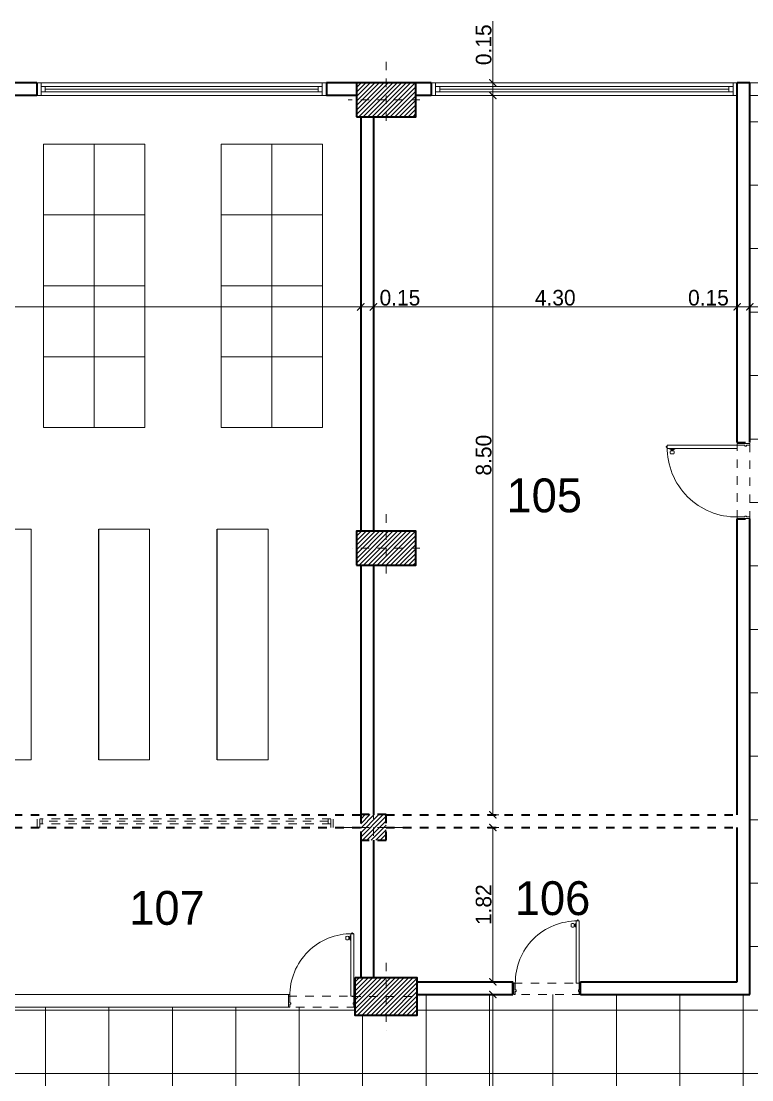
# Model space of a CAD drawing. Header units: millimetres. Extents: x 189.5 to 285.5, y -15 to 51.
# Drawn here: x 234.43 to 243.07, y 28.8 to 41.31 of the extents above; entities that cross this region are included whole.
import ezdxf
from ezdxf.enums import TextEntityAlignment as Align

# ---------------------------------------------------------------- set-up
doc = ezdxf.new("R2010")
doc.units = ezdxf.units.MM
doc.header["$LTSCALE"] = 0.005
doc.header["$MEASUREMENT"] = 0
for name, pattern in [('ACAD_ISO02W100', [15, 12, -3]), ('ACAD_ISO10W100', [18, 12, -3, 0, -3]), ('HIDDEN', [0.375, 0.25, -0.125])]:
    doc.linetypes.add(name, pattern=pattern)
for name, color, linetype, lineweight in [('Aux', 1, 'Continuous', 9), ('columna', 6, 'Continuous', 40), ('cotas', 1, 'Continuous', 15), ('ejes', 1, 'ACAD_ISO10W100', 9), ('Hatch', 11, 'Continuous', 9), ('muebles', 2, 'Continuous', 20), ('muro', 5, 'Continuous', 40), ('proy', 1, 'ACAD_ISO02W100', 9), ('pu-ven', 2, 'Continuous', 20)]:
    doc.layers.add(name, color=color, linetype=linetype, lineweight=lineweight)
doc.layers.add('text', color=1, linetype='Continuous')
doc.styles.get("Standard").update_dxf_attribs({"font": 'ERASMD.TTF', "height": 0.185})
doc.dimstyles.get("Standard").update_dxf_attribs({"dimtxt": 0.15, "dimasz": 0.085, "dimexe": 0.07, "dimexo": 0.4, "dimgap": 0.015, "dimtad": 1, "dimzin": 1, "dimdsep": 46, "dimtxsty": 'Standard', "dimblk": 'ARCHTICK', "dimcen": 0, "dimclrd": 256, "dimclre": 256, "dimclrt": 2, "dimadec": 0, "dimazin": 0, "dimtfac": 1, "dimtix": 1, "dimtmove": 0, "dimatfit": 0, "dimfxl": 1, "dimlwd": -1, "dimlwe": -1, "dimarcsym": 0})
pattern_1 = [(45, (-337.533465, 81.375706), (-0.0265165043, 0.0265165043), [])]

# ---------------------------------------------------------------- blocks, each defined once
blk = doc.blocks.new('_ArchTick')
at = {"color": 0, "linetype": 'ByBlock', "const_width": 0.15}
blk.add_lwpolyline([(-0.5, -0.5), (0.5, 0.5)], dxfattribs=at)
blk = doc.blocks.new('*D124')
at = {"layer": 'cotas', "transparency": 16777216}
for p, q in [((212.972, 38.271), (212.972, 38.008)), ((212.972, 37.938), (238.444, 37.938)), ((238.444, 37.762), (238.444, 38.008))]:
    blk.add_line(p, q, dxfattribs=at)
at = {"layer": 'Defpoints', "color": 0, "transparency": 16777216}
for p in [(238.444, 37.938), (212.972, 37.871), (238.444, 37.362)]:
    blk.add_point(p, dxfattribs=at)
at = {"layer": 'cotas', "transparency": 16777216, "xscale": 0.085, "yscale": 0.085, "zscale": 0.085, "rotation": 180}
blk.add_blockref('_ArchTick', (212.972, 37.938), dxfattribs=at)
at = {"layer": 'cotas', "transparency": 16777216, "xscale": 0.085, "yscale": 0.085, "zscale": 0.085}
blk.add_blockref('_ArchTick', (238.444, 37.938), dxfattribs=at)
at = {"layer": 'cotas', "color": 2, "transparency": 16777216, "insert": (225.708, 38.045), "char_height": 0.185, "attachment_point": 5}
blk.add_mtext('25.47', dxfattribs=at)
blk = doc.blocks.new('*D125')
at = {"layer": 'cotas', "transparency": 16777216}
for p, q in [((238.444, 37.938), (238.359, 37.938)), ((238.444, 37.762), (238.444, 38.008)), ((238.444, 37.938), (238.594, 37.938)), ((238.594, 37.762), (238.594, 38.008)), ((238.594, 37.938), (238.679, 37.938))]:
    blk.add_line(p, q, dxfattribs=at)
at = {"layer": 'Defpoints', "color": 0, "transparency": 16777216}
for p in [(238.594, 37.938), (238.444, 37.362), (238.594, 37.362)]:
    blk.add_point(p, dxfattribs=at)
at = {"layer": 'cotas', "transparency": 16777216, "xscale": 0.085, "yscale": 0.085, "zscale": 0.085}
blk.add_blockref('_ArchTick', (238.444, 37.938), dxfattribs=at)
at = {"layer": 'cotas', "transparency": 16777216, "xscale": 0.085, "yscale": 0.085, "zscale": 0.085, "rotation": 180}
blk.add_blockref('_ArchTick', (238.594, 37.938), dxfattribs=at)
at = {"layer": 'cotas', "color": 2, "transparency": 16777216, "insert": (238.908, 38.045), "char_height": 0.185, "attachment_point": 5}
blk.add_mtext('0.15', dxfattribs=at)
blk = doc.blocks.new('*D126')
at = {"layer": 'cotas', "transparency": 16777216}
for p, q in [((238.594, 37.762), (238.594, 38.008)), ((238.594, 37.938), (242.894, 37.938)), ((242.894, 37.762), (242.894, 38.008))]:
    blk.add_line(p, q, dxfattribs=at)
at = {"layer": 'Defpoints', "color": 0, "transparency": 16777216}
for p in [(242.894, 37.938), (238.594, 37.362), (242.894, 37.362)]:
    blk.add_point(p, dxfattribs=at)
at = {"layer": 'cotas', "transparency": 16777216, "xscale": 0.085, "yscale": 0.085, "zscale": 0.085, "rotation": 180}
blk.add_blockref('_ArchTick', (238.594, 37.938), dxfattribs=at)
at = {"layer": 'cotas', "transparency": 16777216, "xscale": 0.085, "yscale": 0.085, "zscale": 0.085}
blk.add_blockref('_ArchTick', (242.894, 37.938), dxfattribs=at)
at = {"layer": 'cotas', "color": 2, "transparency": 16777216, "insert": (240.744, 38.045), "char_height": 0.185, "attachment_point": 5}
blk.add_mtext('4.30', dxfattribs=at)
blk = doc.blocks.new('*D127')
at = {"layer": 'cotas', "transparency": 16777216}
for p, q in [((242.894, 37.938), (242.809, 37.938)), ((242.894, 37.762), (242.894, 38.008)), ((242.894, 37.938), (243.044, 37.938)), ((243.044, 37.762), (243.044, 38.008)), ((243.044, 37.938), (243.129, 37.938))]:
    blk.add_line(p, q, dxfattribs=at)
at = {"layer": 'Defpoints', "color": 0, "transparency": 16777216}
for p in [(243.044, 37.938), (242.894, 37.362), (243.044, 37.362)]:
    blk.add_point(p, dxfattribs=at)
at = {"layer": 'cotas', "transparency": 16777216, "xscale": 0.085, "yscale": 0.085, "zscale": 0.085}
blk.add_blockref('_ArchTick', (242.894, 37.938), dxfattribs=at)
at = {"layer": 'cotas', "transparency": 16777216, "xscale": 0.085, "yscale": 0.085, "zscale": 0.085, "rotation": 180}
blk.add_blockref('_ArchTick', (243.044, 37.938), dxfattribs=at)
at = {"layer": 'cotas', "color": 2, "transparency": 16777216, "insert": (242.555, 38.045), "char_height": 0.185, "attachment_point": 5}
blk.add_mtext('0.15', dxfattribs=at)
blk = doc.blocks.new('*D128')
at = {"layer": 'cotas', "transparency": 16777216}
for p, q in [((243.044, 37.762), (243.044, 38.008)), ((243.044, 37.938), (244.419, 37.938)), ((244.419, 37.762), (244.419, 38.008))]:
    blk.add_line(p, q, dxfattribs=at)
at = {"layer": 'Defpoints', "color": 0, "transparency": 16777216}
for p in [(244.419, 37.938), (243.044, 37.362), (244.419, 37.362)]:
    blk.add_point(p, dxfattribs=at)
at = {"layer": 'cotas', "transparency": 16777216, "xscale": 0.085, "yscale": 0.085, "zscale": 0.085, "rotation": 180}
blk.add_blockref('_ArchTick', (243.044, 37.938), dxfattribs=at)
at = {"layer": 'cotas', "transparency": 16777216, "xscale": 0.085, "yscale": 0.085, "zscale": 0.085}
blk.add_blockref('_ArchTick', (244.419, 37.938), dxfattribs=at)
at = {"layer": 'cotas', "color": 2, "transparency": 16777216, "insert": (243.731, 38.045), "char_height": 0.185, "attachment_point": 5}
blk.add_mtext('1.38', dxfattribs=at)
blk = doc.blocks.new('*D191')
at = {"layer": 'cotas', "transparency": 16777216}
for p, q in [((240.006, 40.586), (240.006, 41.315)), ((240.006, 40.436), (240.006, 40.586)), ((240.021, 40.586), (240.076, 40.586)), ((240.006, 40.436), (240.006, 40.351)), ((240.021, 40.436), (240.076, 40.436))]:
    blk.add_line(p, q, dxfattribs=at)
at = {"layer": 'Defpoints', "color": 0, "transparency": 16777216}
for p in [(239.621, 40.586), (239.621, 40.436), (240.006, 40.436)]:
    blk.add_point(p, dxfattribs=at)
at = {"layer": 'cotas', "transparency": 16777216, "xscale": 0.085, "yscale": 0.085, "zscale": 0.085}
for p, rotation in [((240.006, 40.586), 270), ((240.006, 40.436), 90)]:
    blk.add_blockref('_ArchTick', p, dxfattribs=dict(at, rotation=rotation))
at = {"layer": 'cotas', "color": 2, "transparency": 16777216, "insert": (239.898, 41.036), "char_height": 0.185, "attachment_point": 5, "rotation": 90}
blk.add_mtext('0.15', dxfattribs=at)
blk = doc.blocks.new('*D192')
at = {"layer": 'cotas', "transparency": 16777216}
for p, q in [((240.006, 40.436), (240.006, 31.934)), ((240.021, 40.436), (240.076, 40.436)), ((239.939, 31.934), (240.076, 31.934))]:
    blk.add_line(p, q, dxfattribs=at)
at = {"layer": 'Defpoints', "color": 0, "transparency": 16777216}
for p in [(239.621, 40.436), (239.539, 31.934), (240.006, 31.934)]:
    blk.add_point(p, dxfattribs=at)
at = {"layer": 'cotas', "transparency": 16777216, "xscale": 0.085, "yscale": 0.085, "zscale": 0.085}
for p, rotation in [((240.006, 40.436), 90), ((240.006, 31.934), 270)]:
    blk.add_blockref('_ArchTick', p, dxfattribs=dict(at, rotation=rotation))
at = {"layer": 'cotas', "color": 2, "transparency": 16777216, "insert": (239.898, 36.185), "char_height": 0.185, "attachment_point": 5, "rotation": 90}
blk.add_mtext('8.50', dxfattribs=at)
blk = doc.blocks.new('*D193')
at = {"layer": 'cotas', "transparency": 16777216}
for p, q in [((239.939, 31.784), (240.076, 31.784)), ((240.006, 31.784), (240.006, 29.961)), ((240.067, 29.961), (240.076, 29.961))]:
    blk.add_line(p, q, dxfattribs=at)
at = {"layer": 'Defpoints', "color": 0, "transparency": 16777216}
for p in [(239.539, 31.784), (239.667, 29.961), (240.006, 29.961)]:
    blk.add_point(p, dxfattribs=at)
at = {"layer": 'cotas', "transparency": 16777216, "xscale": 0.085, "yscale": 0.085, "zscale": 0.085}
for p, rotation in [((240.006, 31.784), 90), ((240.006, 29.961), 270)]:
    blk.add_blockref('_ArchTick', p, dxfattribs=dict(at, rotation=rotation))
at = {"layer": 'cotas', "color": 2, "transparency": 16777216, "insert": (239.898, 30.872), "char_height": 0.185, "attachment_point": 5, "rotation": 90}
blk.add_mtext('1.82', dxfattribs=at)
blk = doc.blocks.new('*D194')
at = {"layer": 'cotas', "transparency": 16777216}
for p, q in [((240.006, 29.811), (240.006, 26.779)), ((240.067, 29.811), (240.076, 29.811)), ((240.067, 26.779), (240.076, 26.779))]:
    blk.add_line(p, q, dxfattribs=at)
at = {"layer": 'Defpoints', "color": 0, "transparency": 16777216}
for p in [(239.667, 29.811), (239.667, 26.779), (240.006, 26.779)]:
    blk.add_point(p, dxfattribs=at)
at = {"layer": 'cotas', "transparency": 16777216, "xscale": 0.085, "yscale": 0.085, "zscale": 0.085}
for p, rotation in [((240.006, 29.811), 90), ((240.006, 26.779), 270)]:
    blk.add_blockref('_ArchTick', p, dxfattribs=dict(at, rotation=rotation))
at = {"layer": 'cotas', "color": 2, "transparency": 16777216, "insert": (239.898, 28.295), "char_height": 0.185, "attachment_point": 5, "rotation": 90}
blk.add_mtext('3.03', dxfattribs=at)

msp = doc.modelspace()

# ---------------------------------------------------------------- hatches: boundary and pattern name
at = {"layer": 'Hatch'}
h = msp.add_hatch(dxfattribs=at)
h.set_pattern_fill('ANSI31', color=256, scale=0.3, style=0)
h.set_pattern_definition(pattern_1)
h.paths.add_polyline_path([(238.744, 40.586), (238.394, 40.586), (238.394, 40.386), (238.744, 40.386)])
h.paths.add_polyline_path([(239.094, 40.586), (238.744, 40.586), (238.744, 40.386), (239.094, 40.386)])
h.paths.add_polyline_path([(239.094, 40.386), (238.744, 40.386), (238.744, 40.186), (239.094, 40.186)])
h.paths.add_polyline_path([(238.744, 40.386), (238.394, 40.386), (238.394, 40.186), (238.744, 40.186)])
h = msp.add_hatch(dxfattribs=at)
h.set_pattern_fill('NET', color=256, scale=6, style=0)
h.set_pattern_definition([(0, (-337.5335, 81.3757), (0, 0.75), []), (90, (-337.5335, 81.3757), (-0.75, 5e-17), [])])
h.paths.add_polyline_path([(251.589, 29.636), (251.589, 29.811), (251.542, 29.811), (250.739, 29.811), (247.989, 29.811), (247.989, 29.561), (247.259, 29.561), (247.259, 29.811), (246.739, 29.811), (245.119, 29.811), (244.419, 29.811), (244.419, 34.202), (244.419, 34.202), (244.419, 35.081), (244.419, 35.081), (244.419, 35.231), (244.419, 35.244), (244.419, 35.263), (244.419, 36.131), (244.419, 36.131), (244.419, 40.436), (243.044, 40.436), (243.044, 36.334), (243.044, 36.322), (243.044, 36.302), (243.044, 35.434), (243.044, 35.434), (243.044, 29.811), (241.044, 29.811), (241.026, 29.811), (240.254, 29.811), (239.109, 29.811), (239.109, 29.561), (238.379, 29.561), (238.379, 29.66), (238.361, 29.66), (237.589, 29.66), (237.589, 29.661), (234.194, 29.661), (234.194, 29.586), (234.195, 29.46), (234.195, 29.46), (234.195, 27.05), (234.195, 26.786), (234.192, 25.919), (234.192, 23.761), (234.192, 23.286), (234.192, 23.186), (234.764, 23.186), (234.764, 23.186), (234.784, 23.186), (234.784, 24.393), (234.824, 24.393), (234.824, 24.388, -0.361107), (235.988, 23.186, -0.36511), (237.154, 24.39), (237.154, 24.393), (237.169, 24.393), (237.169, 24.394, -1.126482), (237.186, 24.393), (237.214, 24.393), (237.214, 24.831), (237.214, 24.861), (237.214, 24.961), (237.214, 25.531), (237.214, 26.786), (238.394, 26.786), (238.394, 26.886), (239.094, 26.886), (239.094, 26.779), (239.694, 26.779), (239.694, 26.786), (240.994, 26.786), (240.994, 26.586), (242.094, 26.586), (242.094, 27.09, -0.414214), (242.069, 27.115, -1), (242.119, 27.115, -0.414214), (242.094, 27.09), (242.094, 26.586), (243.294, 26.586), (243.319, 26.586), (243.319, 26.536), (243.969, 26.536), (243.969, 26.586), (243.994, 26.586), (245.494, 26.586), (245.494, 26.786), (247.539, 26.786), (247.539, 26.886), (248.239, 26.886), (248.239, 26.486), (248.189, 26.486), (248.189, 23.186), (248.709, 23.186), (248.709, 24.291), (248.695, 24.319, -0.533094), (248.625, 24.331, -0.533094), (248.695, 24.343), (248.709, 24.371), (248.709, 24.393), (248.749, 24.393), (248.749, 24.388, -0.361107), (249.913, 23.186, -0.36511), (251.079, 24.39), (251.079, 24.393), (251.094, 24.393), (251.094, 24.394, -1.126482), (251.111, 24.393), (251.119, 24.393), (251.119, 24.371), (251.133, 24.343, -0.533094), (251.203, 24.331, -0.533094), (251.133, 24.319), (251.119, 24.291), (251.119, 23.286), (251.639, 23.286), (251.639, 26.436), (251.589, 26.436), (251.589, 26.836), (251.589, 26.856), (251.589, 27.736)])
h.paths.add_polyline_path([(237.176, 24.386, -0.994515), (237.179, 24.403, -1.001182), (237.176, 24.386, -0.002159)], flags=17)
h.paths.add_polyline_path([(248.703, 24.331, -0.645497), (248.625, 24.331, -0.645497)], flags=17)
h.paths.add_polyline_path([(251.101, 24.386, -0.00258), (251.101, 24.386, -0.008851), (251.101, 24.386, -363.638745), (251.101, 24.386, -115.199199)], flags=17)
h.paths.add_polyline_path([(251.203, 24.331, -0.645497), (251.125, 24.331, -0.645497)], flags=16)
h.paths.add_polyline_path([(251.119, 24.39), (251.084, 24.39, 0.366205), (249.913, 23.186), (251.119, 23.186)], flags=16)
h.paths.add_polyline_path([(251.065, 24.343), (251.074, 24.361), (251.074, 24.301), (251.065, 24.319, -0.533094), (250.995, 24.331, -0.533094)], flags=0)
h.paths.add_polyline_path([(251.064, 24.321), (251.054, 24.321), (251.054, 24.301), (251.064, 24.301)], flags=0)
h.paths.add_polyline_path([(248.814, 24.379), (248.814, 24.311, -0.337682), (248.763, 24.319), (248.749, 24.291), (248.749, 23.186), (249.913, 23.186, 0.34701)], flags=16)
h.paths.add_polyline_path([(251.109, 23.096), (251.119, 23.096), (251.119, 23.186), (248.709, 23.186), (248.709, 23.096), (248.719, 23.096), (248.719, 23.076), (248.709, 23.076), (248.709, 22.986), (251.119, 22.986), (251.119, 23.076), (251.109, 23.076)])
h.paths.add_polyline_path([(237.194, 24.39), (237.159, 24.39, 0.366205), (235.988, 23.186), (237.154, 23.186), (237.194, 23.186)], flags=17)
h.paths.add_polyline_path([(237.14, 24.343), (237.149, 24.361), (237.149, 24.301), (237.14, 24.319, -0.533094), (237.07, 24.331, -0.533094)], flags=16)
h.paths.add_polyline_path([(237.139, 24.321), (237.129, 24.321), (237.129, 24.301), (237.139, 24.301)], flags=16)
h.paths.add_polyline_path([(234.889, 24.379), (234.889, 24.311, -0.337682), (234.838, 24.319), (234.824, 24.291), (234.824, 23.186), (235.988, 23.186, 0.34701)], flags=16)
h.paths.add_polyline_path([(237.184, 23.096), (237.194, 23.096), (237.194, 23.186), (234.784, 23.186), (234.784, 23.096), (234.794, 23.096), (234.794, 23.076), (234.794, 23.076), (234.784, 23.076), (234.784, 22.986), (237.194, 22.986), (237.194, 23.076), (237.184, 23.076)])
h.paths.add_polyline_path([(243.41, 38.19), (244.053, 38.19), (244.053, 37.907), (243.41, 37.907)], flags=24)
h.paths.add_polyline_path([(248.983, 29.141), (248.983, 29.727), (249.266, 29.727), (249.266, 29.141)], flags=24)
h.paths.add_polyline_path([(248.983, 28.03), (248.983, 28.662), (249.266, 28.662), (249.266, 28.03)], flags=24)
h.paths.add_polyline_path([(248.983, 24.732), (248.983, 25.335), (249.266, 25.335), (249.266, 24.732)], flags=24)
h.paths.add_polyline_path([(244.842, 29.211), (244.842, 29.798), (245.126, 29.798), (245.126, 29.211)], flags=24)
h.paths.add_polyline_path([(244.842, 27.898), (244.842, 28.499), (245.126, 28.499), (245.126, 27.898)], flags=24)
h.paths.add_polyline_path([(239.754, 27.979), (239.754, 28.612), (240.037, 28.612), (240.037, 27.979)], flags=24)
h = msp.add_hatch(dxfattribs=at)
h.set_pattern_fill('ANSI31', color=256, scale=0.3, style=0)
h.set_pattern_definition(pattern_1)
h.paths.add_polyline_path([(238.744, 35.286), (238.394, 35.286), (238.394, 35.086), (238.744, 35.086)])
h.paths.add_polyline_path([(239.094, 35.286), (238.744, 35.286), (238.744, 35.086), (239.094, 35.086)])
h.paths.add_polyline_path([(239.094, 35.086), (238.744, 35.086), (238.744, 34.886), (239.094, 34.886)])
h.paths.add_polyline_path([(238.744, 35.086), (238.394, 35.086), (238.394, 34.886), (238.744, 34.886)])
h = msp.add_hatch(dxfattribs=at)
h.set_pattern_fill('ANSI31', color=256, scale=0.3, style=0)
h.set_pattern_definition(pattern_1)
h.paths.add_polyline_path([(238.744, 31.936), (238.444, 31.936), (238.444, 31.636), (238.744, 31.636)])
h = msp.add_hatch(dxfattribs=at)
h.set_pattern_fill('ANSI31', color=256, scale=0.3, style=0)
h.set_pattern_definition(pattern_1)
h.paths.add_polyline_path([(238.744, 30.011), (238.379, 30.011), (238.379, 29.786), (238.744, 29.786)])
h.paths.add_polyline_path([(239.109, 30.011), (238.744, 30.011), (238.744, 29.786), (239.109, 29.786)])
h.paths.add_polyline_path([(239.109, 29.786), (238.744, 29.786), (238.744, 29.561), (239.109, 29.561)])
h.paths.add_polyline_path([(238.744, 29.786), (238.379, 29.786), (238.379, 29.561), (238.744, 29.561)])

# ---------------------------------------------------------------- linework, layer by layer
at = {"layer": 'Aux'}
for p, q in [((237.99, 40.541), (234.665, 40.541)), ((237.99, 40.481), (234.665, 40.481)), ((242.846, 40.541), (239.328, 40.541)), ((242.846, 40.481), (239.328, 40.481)), ((242.066, 36.287), (242.056, 36.287)), ((242.066, 36.278), (242.064, 36.278)), ((241.004, 30.682), (241.004, 30.684)), ((241.013, 30.682), (241.013, 30.691)), ((238.339, 30.531), (238.339, 30.533)), ((238.348, 30.531), (238.348, 30.54))]:
    msp.add_line(p, q, dxfattribs=at)
for points in [[(242.068, 36.297), (242.066, 36.297), (242.066, 36.268), (242.068, 36.268)], [(242.097, 36.263), (242.097, 36.258), (242.156, 36.258), (242.156, 36.263)], [(242.097, 36.258), (242.117, 36.248), (242.136, 36.248), (242.156, 36.258)], [(242.117, 36.248), (242.117, 36.238), (242.136, 36.238), (242.136, 36.248)], [(241.022, 30.68), (241.022, 30.682), (240.996, 30.682), (240.996, 30.68)], [(240.978, 30.637), (240.969, 30.637), (240.969, 30.619), (240.978, 30.619)], [(240.987, 30.654), (240.978, 30.637), (240.978, 30.619), (240.987, 30.602)], [(240.991, 30.654), (240.987, 30.654), (240.987, 30.602), (240.991, 30.602)], [(238.313, 30.486), (238.304, 30.486), (238.304, 30.468), (238.313, 30.468)], [(238.322, 30.503), (238.313, 30.486), (238.313, 30.468), (238.322, 30.451)], [(238.326, 30.503), (238.322, 30.503), (238.322, 30.451), (238.326, 30.451)], [(238.357, 30.529), (238.357, 30.531), (238.331, 30.531), (238.331, 30.529)]]:
    msp.add_lwpolyline(points, dxfattribs=at)
for points in [[(242.066, 36.287), (242.056, 36.287, 0.457422), (242.064, 36.278), (242.066, 36.278)], [(242.107, 36.238), (242.146, 36.238, -0.25), (242.146, 36.199), (242.107, 36.199, -0.25), (242.107, 36.238, -1)], [(241.013, 30.682), (241.013, 30.691, 0.457422), (241.004, 30.684), (241.004, 30.682)], [(238.348, 30.531), (238.348, 30.54, 0.457422), (238.339, 30.533), (238.339, 30.531)], [(240.969, 30.646), (240.969, 30.61, -0.25), (240.934, 30.61), (240.934, 30.646, -0.25), (240.969, 30.646, -1)], [(238.304, 30.494), (238.304, 30.459, -0.25), (238.269, 30.459), (238.269, 30.494, -0.25), (238.304, 30.494, -1)]]:
    msp.add_lwpolyline(points, format="xyb", dxfattribs=at)
for centre, radius in [((242.893, 36.305), 0.00246), ((241.029, 29.945), 0.00219), ((238.364, 29.794), 0.00219)]:
    msp.add_circle(centre, radius, dxfattribs=at)
for centre, radius, start, end in [((242.064, 36.286), 0.00834, 169.499, 267.8206), ((242.886, 36.273), 0.818, 179.2361, 270.7639), ((241, 29.952), 0.728, 89.2361, 180.7639), ((241.012, 30.684), 0.00743, 79.499, 177.8206), ((238.347, 30.533), 0.00743, 79.499, 177.8206), ((238.335, 29.801), 0.728, 89.2361, 180.7639)]:
    msp.add_arc(centre, radius, start, end, dxfattribs=at)
at = {"layer": 'columna', "linetype": 'ACAD_ISO02W100'}
for p, q in [((239.094, 35.286), (238.644, 35.286)), ((238.744, 31.936), (238.444, 31.936)), ((238.444, 31.936), (238.444, 31.636)), ((238.744, 31.636), (238.744, 31.936)), ((238.444, 31.636), (238.744, 31.636))]:
    msp.add_line(p, q, dxfattribs=at)
at = {"layer": 'columna'}
for points in [[(238.394, 40.186), (239.094, 40.186), (239.094, 40.586), (238.394, 40.586)], [(238.394, 34.886), (239.094, 34.886), (239.094, 35.286), (238.394, 35.286)], [(238.379, 30.011), (239.109, 30.011), (239.109, 29.561), (238.379, 29.561)]]:
    msp.add_lwpolyline(points, close=True, dxfattribs=at)
at = {"layer": 'ejes'}
for p, q in [((238.744, 40.836), (238.744, 40.036)), ((239.144, 40.386), (238.294, 40.386)), ((238.744, 35.486), (238.744, 34.686)), ((239.144, 35.086), (238.344, 35.086)), ((238.594, 32.186), (238.594, 31.386)), ((238.244, 31.786), (239.044, 31.786)), ((238.744, 30.186), (238.744, 29.386)), ((238.344, 29.786), (239.144, 29.786))]:
    msp.add_line(p, q, dxfattribs=at)
at = {"layer": 'muebles', "linetype": 'ByBlock'}
for p, q in [((234.693, 39.861), (235.893, 39.861)), ((236.793, 39.861), (237.993, 39.861)), ((234.693, 39.024), (235.893, 39.024)), ((236.793, 39.024), (237.993, 39.024)), ((234.693, 38.186), (235.893, 38.186)), ((236.793, 38.186), (237.993, 38.186)), ((234.693, 37.349), (235.893, 37.349)), ((236.793, 37.349), (237.993, 37.349)), ((234.693, 36.511), (235.893, 36.511)), ((236.793, 36.511), (237.993, 36.511)), ((233.948, 35.311), (234.548, 35.311)), ((234.548, 35.311), (234.548, 32.586)), ((235.345, 35.311), (235.345, 32.586)), ((235.348, 35.311), (235.348, 32.586)), ((235.348, 35.311), (235.948, 35.311)), ((235.348, 35.311), (235.348, 32.586)), ((235.948, 35.311), (235.948, 32.586)), ((236.745, 35.311), (236.745, 32.586)), ((236.748, 35.311), (236.748, 32.586)), ((236.748, 35.311), (237.348, 35.311)), ((236.748, 35.311), (236.748, 32.586)), ((237.348, 35.311), (237.348, 32.586)), ((234.548, 32.586), (233.948, 32.586)), ((235.948, 32.586), (235.348, 32.586)), ((237.348, 32.586), (236.748, 32.586))]:
    msp.add_line(p, q, dxfattribs=at)
at = {"layer": 'muro', "linetype": 'ByBlock'}
for p, q in [((234.615, 40.586), (234.194, 40.586)), ((238.394, 40.586), (238.04, 40.586)), ((239.278, 40.586), (238.794, 40.586)), ((234.615, 40.436), (234.194, 40.436)), ((238.394, 40.436), (238.04, 40.436)), ((239.278, 40.436), (239.094, 40.436)), ((239.109, 29.961), (240.244, 29.961)), ((241.044, 29.961), (242.894, 29.961)), ((239.109, 29.811), (239.804, 29.811)), ((239.109, 29.811), (240.244, 29.811)), ((241.044, 29.811), (243.044, 29.811))]:
    msp.add_line(p, q, dxfattribs=at)
at = {"layer": 'muro'}
for p, q in [((234.615, 40.586), (234.615, 40.436)), ((238.04, 40.586), (238.04, 40.436)), ((239.278, 40.586), (239.278, 40.436)), ((239.278, 40.586), (239.278, 40.436)), ((242.894, 36.334), (242.894, 40.586)), ((243.044, 40.586), (242.894, 40.586)), ((243.044, 36.334), (243.044, 40.586)), ((238.444, 40.186), (238.444, 35.286)), ((238.594, 40.186), (238.594, 35.286)), ((242.894, 31.934), (242.894, 35.434)), ((243.044, 29.811), (243.044, 35.434)), ((238.444, 34.884), (238.444, 31.936)), ((238.594, 34.884), (238.594, 31.936)), ((242.894, 29.961), (242.894, 31.784)), ((238.444, 31.636), (238.444, 30.011)), ((238.594, 31.636), (238.594, 30.011)), ((240.244, 29.811), (240.244, 29.961)), ((241.044, 29.811), (241.044, 29.961))]:
    msp.add_line(p, q, dxfattribs=at)
at = {"layer": 'muro', "linetype": 'HIDDEN'}
for p, q in [((242.894, 36.334), (243.044, 36.334)), ((242.894, 35.434), (243.044, 35.434)), ((234.143, 31.934), (238.444, 31.934)), ((238.744, 31.934), (242.894, 31.934)), ((234.143, 31.784), (238.444, 31.784)), ((238.744, 31.784), (242.894, 31.784))]:
    msp.add_line(p, q, dxfattribs=at)
at = {"layer": 'proy'}
for p, q in [((234.619, 31.784), (234.619, 31.933)), ((234.649, 31.784), (234.649, 31.933)), ((238.089, 31.784), (238.089, 31.933)), ((238.119, 31.784), (238.119, 31.933)), ((238.089, 31.888), (234.649, 31.888)), ((238.089, 31.828), (234.649, 31.828)), ((234.679, 31.828), (234.679, 31.888)), ((238.059, 31.858), (234.679, 31.858)), ((238.059, 31.828), (238.059, 31.888))]:
    msp.add_line(p, q, dxfattribs=at)
for points in [[(243.044, 36.322), (243.044, 35.435), (242.896, 35.435), (242.896, 36.322)], [(241.044, 29.811), (240.254, 29.811), (240.254, 29.943), (241.044, 29.943)], [(238.379, 29.66), (237.589, 29.66), (237.589, 29.792), (238.379, 29.792)]]:
    msp.add_lwpolyline(points, close=True, dxfattribs=at)
at = {"layer": 'pu-ven'}
for p, q in [((234.615, 40.586), (238.04, 40.586)), ((234.665, 40.586), (234.665, 40.436)), ((237.99, 40.586), (237.99, 40.436)), ((242.894, 40.586), (239.278, 40.586)), ((239.328, 40.586), (239.328, 40.436)), ((242.846, 40.586), (242.846, 40.436)), ((244.419, 40.586), (243.044, 40.586)), ((234.615, 40.436), (238.04, 40.436)), ((234.715, 40.541), (234.715, 40.481)), ((237.94, 40.511), (234.715, 40.511)), ((237.94, 40.541), (237.94, 40.481)), ((242.894, 40.436), (239.278, 40.436)), ((239.378, 40.541), (239.378, 40.481)), ((242.796, 40.511), (239.378, 40.511)), ((242.796, 40.541), (242.796, 40.481)), ((244.419, 40.436), (243.044, 40.436)), ((234.693, 39.861), (234.693, 36.511)), ((235.293, 39.861), (235.293, 36.511)), ((235.893, 39.861), (235.893, 36.511)), ((236.793, 39.861), (236.793, 36.511)), ((237.393, 39.861), (237.393, 36.511)), ((237.993, 39.861), (237.993, 36.511)), ((235.893, 39.536), (235.893, 36.511)), ((237.604, 29.811), (234.194, 29.811)), ((237.589, 29.66), (237.589, 29.811)), ((237.604, 29.661), (234.194, 29.661))]:
    msp.add_line(p, q, dxfattribs=at)
for points in [[(242.896, 36.302), (242.068, 36.302), (242.068, 36.263), (242.896, 36.263)], [(242.896, 36.322), (243.044, 36.322), (243.044, 36.302), (243.004, 36.302), (243.004, 36.292), (242.984, 36.292), (242.984, 36.302), (242.896, 36.302)], [(242.896, 35.435), (243.044, 35.435), (243.044, 35.455), (243.004, 35.455), (243.004, 35.465), (242.984, 35.465), (242.984, 35.455), (242.896, 35.455)], [(241.026, 29.943), (241.026, 30.68), (240.991, 30.68), (240.991, 29.943)], [(238.361, 29.792), (238.361, 30.529), (238.326, 30.529), (238.326, 29.792)], [(240.254, 29.943), (240.254, 29.811), (240.272, 29.811), (240.272, 29.846), (240.281, 29.846), (240.281, 29.864), (240.272, 29.864), (240.272, 29.943)], [(241.044, 29.943), (241.044, 29.811), (241.026, 29.811), (241.026, 29.846), (241.018, 29.846), (241.018, 29.864), (241.026, 29.864), (241.026, 29.943)], [(237.589, 29.792), (237.589, 29.66), (237.607, 29.66), (237.607, 29.695), (237.616, 29.695), (237.616, 29.713), (237.607, 29.713), (237.607, 29.792)], [(238.379, 29.792), (238.379, 29.66), (238.361, 29.66), (238.361, 29.695), (238.353, 29.695), (238.353, 29.713), (238.361, 29.713), (238.361, 29.792)]]:
    msp.add_lwpolyline(points, close=True, dxfattribs=at)

# ---------------------------------------------------------------- texts
at = {"layer": 'text'}
for s, p in [('105', (240.614, 35.51)), ('107', (236.154, 30.634)), ('106', (240.712, 30.749))]:
    msp.add_text(s, height=0.4, dxfattribs=at).set_placement(p, align=Align.CENTER)

# ---------------------------------------------------------------- dimensions: what is measured, and where the dimension line sits
at = {"layer": 'cotas'}
dim = msp.add_linear_dim(base=(240.006, 40.436), p1=(239.621, 40.586), p2=(239.621, 40.436), angle=90, dimstyle='Standard', dxfattribs=at)
dim.commit()
dim.dimension.update_dxf_attribs({"geometry": '*D191', "text_midpoint": (240.006, 41.036), "dimtype": 160})
for base, p1, p2, picture, middle in [((240.006, 31.934), (239.621, 40.436), (239.539, 31.934), '*D192', (239.898, 36.185)), ((240.006, 29.961), (239.539, 31.784), (239.667, 29.961), '*D193', (239.898, 30.872)), ((240.006, 26.779), (239.667, 29.811), (239.667, 26.779), '*D194', (239.898, 28.295))]:
    dim = msp.add_linear_dim(base=base, p1=p1, p2=p2, angle=90, dimstyle='Standard', override={"dimtmove": 1}, dxfattribs=at)
    dim.commit()
    dim.dimension.update_dxf_attribs({"geometry": picture, "text_midpoint": middle})
for base, p1, p2, picture, middle in [((238.444, 37.938), (212.972, 37.871), (238.444, 37.362), '*D124', (225.708, 38.045)), ((242.894, 37.938), (238.594, 37.362), (242.894, 37.362), '*D126', (240.744, 38.045)), ((244.418951359, 37.937976935), (243.043951359, 37.361852403), (244.418951359, 37.361852403), '*D128', (243.731451359, 38.045476935))]:
    dim = msp.add_linear_dim(base=base, p1=p1, p2=p2, dimstyle='Standard', override={"dimtmove": 1}, dxfattribs=at)
    dim.commit()
    dim.dimension.update_dxf_attribs({"geometry": picture, "text_midpoint": middle})
for base, p1, p2, picture, middle in [((238.594, 37.938), (238.444, 37.362), (238.594, 37.362), '*D125', (238.908, 37.938)), ((243.044, 37.938), (242.894, 37.362), (243.044, 37.362), '*D127', (242.555, 37.938))]:
    dim = msp.add_linear_dim(base=base, p1=p1, p2=p2, dimstyle='Standard', override={"dimtmove": 1}, dxfattribs=at)
    dim.commit()
    dim.dimension.update_dxf_attribs({"geometry": picture, "text_midpoint": middle, "dimtype": 160})

doc.saveas('drawing.dxf')
